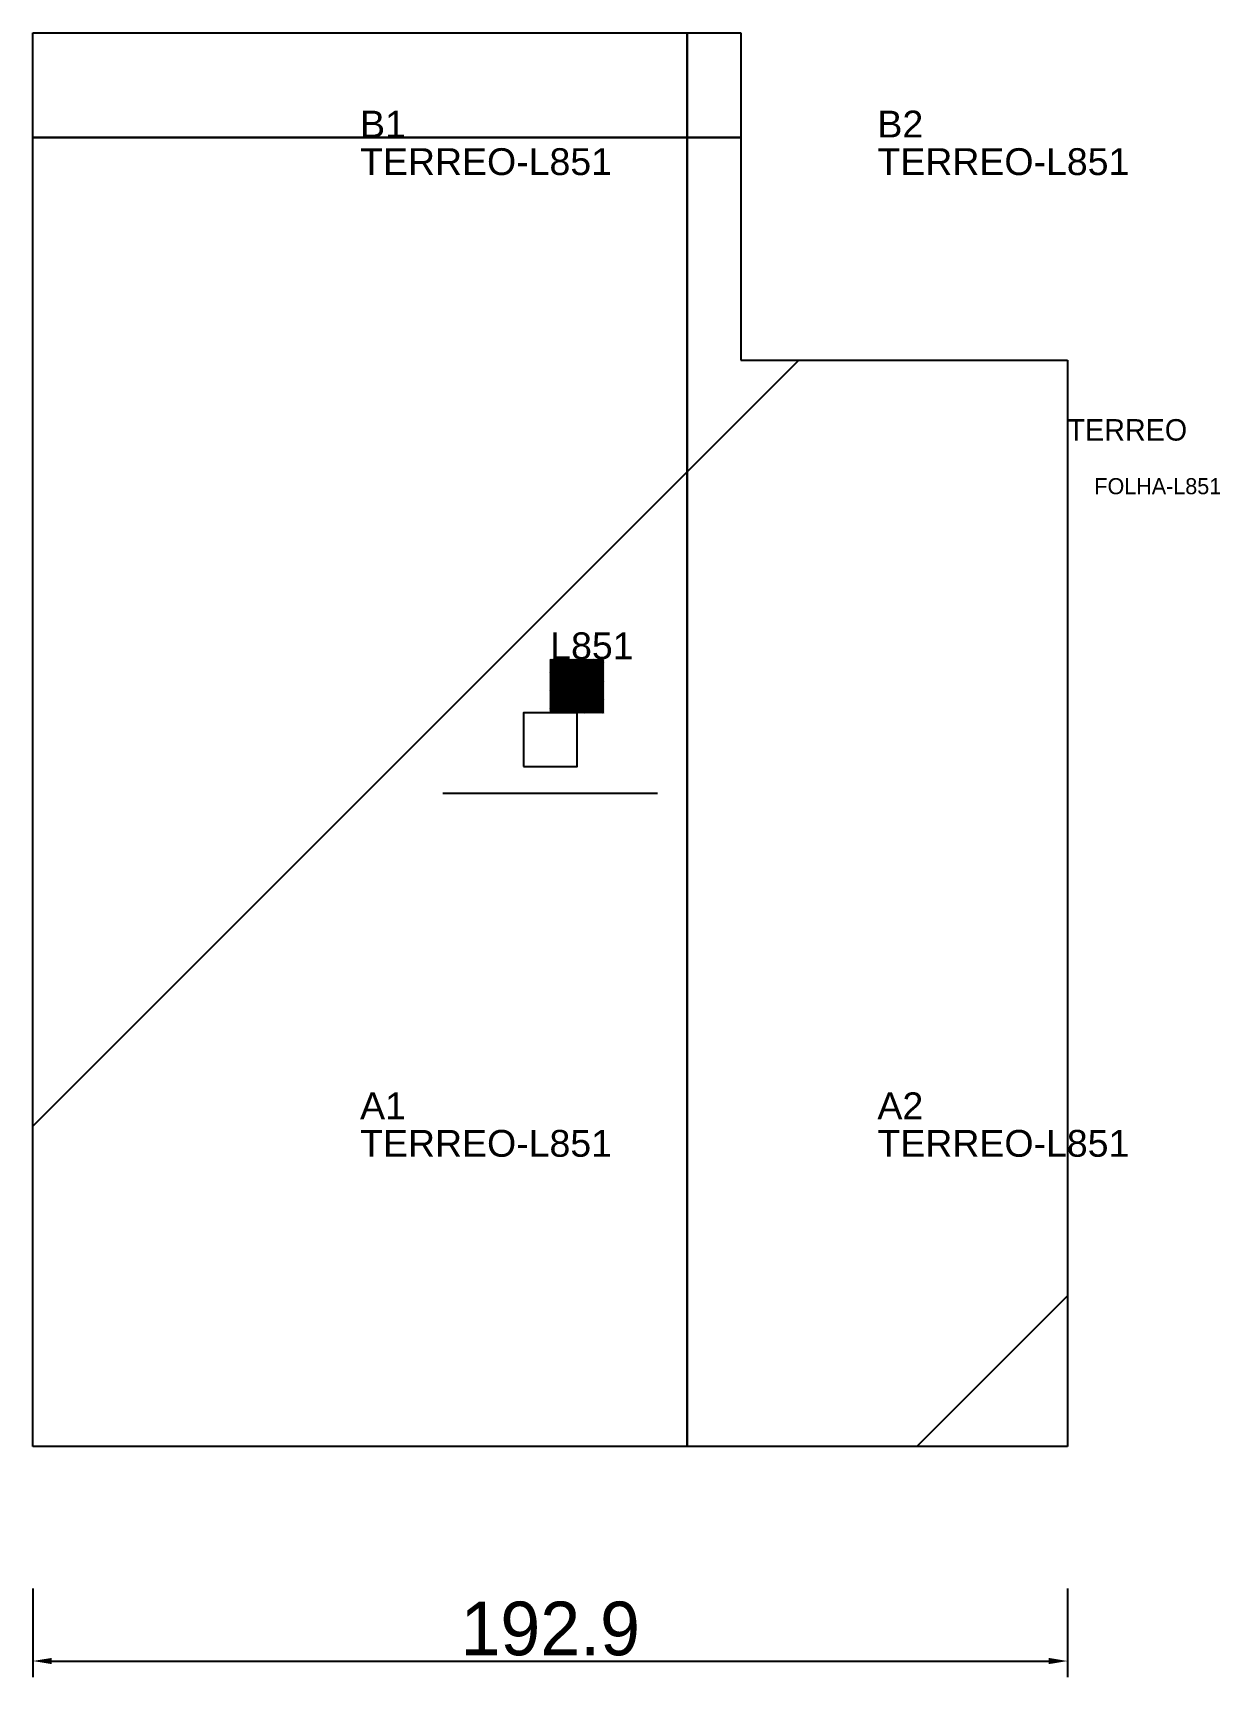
# Model space of a CAD drawing. Header units: metres. Extents: x 222 to 444, y -105 to 202.
import ezdxf

# ---------------------------------------------------------------- set-up
doc = ezdxf.new("R2010")
doc.units = ezdxf.units.M
for name, color, linetype in [('3', 3, 'CONTINUOUS'), ('AUX00', 7, 'CONTINUOUS'), ('COTA', 241, 'CONTINUOUS'), ('FOLHA', 255, 'CONTINUOUS'), ('Hachura', 251, 'CONTINUOUS'), ('NOMENCLATURA', 7, 'CONTINUOUS'), ('Nível', 160, 'CONTINUOUS'), ('Painéis', 200, 'CONTINUOUS'), ('Pilares', 5, 'CONTINUOUS'), ('REAPROVEITAMENTO', 251, 'CONTINUOUS'), ('SARR_2.2x7', 40, 'CONTINUOUS')]:
    doc.layers.add(name, color=color, linetype=linetype)
doc.styles.add('ARIAL', font='Arial.ttf')
doc.styles.add('STR_STANDARD', font='arial.ttf')
doc.dimstyles.new('EZ DXF', dxfattribs={"dimtxt": 10, "dimasz": 3.5, "dimexe": 3, "dimexo": 1.5, "dimgap": 1, "dimtad": 1, "dimdec": 1, "dimdsep": 46, "dimcen": 2.5, "dimazin": 3, "dimtfac": 1, "dimtmove": 0, "dimatfit": 3})

msp = doc.modelspace()

# ---------------------------------------------------------------- hatches: boundary and pattern name
at = {"layer": 'Hachura'}
h = msp.add_hatch(dxfattribs=at)
h.set_pattern_fill('ANSI31', scale=50)
h.paths.add_polyline_path([(415.1, 140.5), (415.1, -62), (222.2, -62), (222.2, 201.5), (354.2, 201.5), (354.2, 140.5)])
h = msp.add_hatch(dxfattribs=at)
h.set_pattern_fill('ANSI31', scale=50)
h.paths.add_polyline_path([(415.1, 140.5), (415.1, -62), (222.2, -62), (222.2, 201.5), (354.2, 201.5), (354.2, 140.5)])
at = {"layer": 'Reaproveitamento'}
h = msp.add_hatch(dxfattribs=at)
h.set_pattern_fill('SOLID')
h.paths.add_polyline_path([(318.65, 74.75), (328.65, 74.75), (328.65, 84.75), (318.65, 84.75)])
h = msp.add_hatch(dxfattribs=at)
h.set_pattern_fill('SOLID')
h.paths.add_polyline_path([(318.65, 74.75), (328.65, 74.75), (328.65, 84.75), (318.65, 84.75)])

# ---------------------------------------------------------------- linework, layer by layer
at = {"layer": '3'}
for points in [[(344.2, -62), (344.2, 201.5)], [(344.2, -62), (344.2, 201.5)], [(222.2, 182), (354.2, 182)], [(222.2, 182), (354.2, 182)]]:
    msp.add_lwpolyline(points, close=True, dxfattribs=at)
at = {"layer": 'Painéis', "color": 200}
for p, q in [((222.2, -62), (222.2, 201.5)), ((222.2, 201.5), (354.2, 201.5)), ((222.2, -62), (222.2, 201.5)), ((222.2, 201.5), (354.2, 201.5)), ((354.2, 201.5), (354.2, 140.5)), ((354.2, 201.5), (354.2, 140.5)), ((354.2, 140.5), (415.1, 140.5)), ((354.2, 140.5), (415.1, 140.5)), ((415.1, 140.5), (415.1, -62)), ((415.1, 140.5), (415.1, -62)), ((415.1, -62), (222.2, -62)), ((415.1, -62), (222.2, -62))]:
    msp.add_line(p, q, dxfattribs=at)
at = {"layer": 'Pilares'}
msp.add_lwpolyline([(313.65, 64.75), (323.65, 64.75), (323.65, 74.75), (313.65, 74.75)], close=True, dxfattribs=at)
msp.add_lwpolyline([(313.65, 64.75), (323.65, 64.75), (323.65, 74.75), (313.65, 74.75)], close=True, dxfattribs=at)
at = {"layer": 'SARR_2.2x7'}
msp.add_line((298.65, 59.75), (338.65, 59.75), dxfattribs=at)
msp.add_line((298.65, 59.75), (338.65, 59.75), dxfattribs=at)

# ---------------------------------------------------------------- texts
at = {"layer": '3', "style": 'STR_STANDARD'}
for s, p in [('B1', (283.2, 182)), ('B1', (283.2, 182)), ('B2', (379.65, 182)), ('B2', (379.65, 182)), ('A1', (283.2, -1)), ('A1', (283.2, -1)), ('A2', (379.65, -1)), ('A2', (379.65, -1))]:
    msp.add_text(s, height=5, dxfattribs=at).set_placement(p)
at = {"layer": 'AUX00', "style": 'STR_STANDARD'}
for p in [(283.2, 175), (283.2, 175), (379.65, 175), (379.65, 175), (283.2, -8), (283.2, -8), (379.65, -8), (379.65, -8)]:
    msp.add_text('TERREO-L851', height=5, dxfattribs=at).set_placement(p)
at = {"layer": 'FOLHA'}
msp.add_text('FOLHA-L851', height=3, dxfattribs=at).set_placement((420.1, 115.5))
msp.add_text('FOLHA-L851', height=3, dxfattribs=at).set_placement((420.1, 115.5))
at = {"layer": 'NOMENCLATURA', "insert": (318.65, 89.75), "char_height": 5, "attachment_point": 1, "style": 'ARIAL'}
msp.add_mtext('L851', dxfattribs=at)
msp.add_mtext('L851', dxfattribs=at)
at = {"layer": 'Nível'}
msp.add_text('TERREO', height=4, dxfattribs=at).set_placement((415.1, 125.5))
msp.add_text('TERREO', height=4, dxfattribs=at).set_placement((415.1, 125.5))

# ---------------------------------------------------------------- dimensions: what is measured, and where the dimension line sits
at = {"layer": 'COTA'}
msp.add_linear_dim(base=(222.2, -102), p1=(222.2, -87), p2=(415.1, -87), dimstyle='EZ DXF', dxfattribs=at).render()
msp.add_linear_dim(base=(222.2, -102), p1=(222.2, -87), p2=(415.1, -87), dimstyle='EZ DXF', dxfattribs=at).render()

doc.saveas('drawing.dxf')
